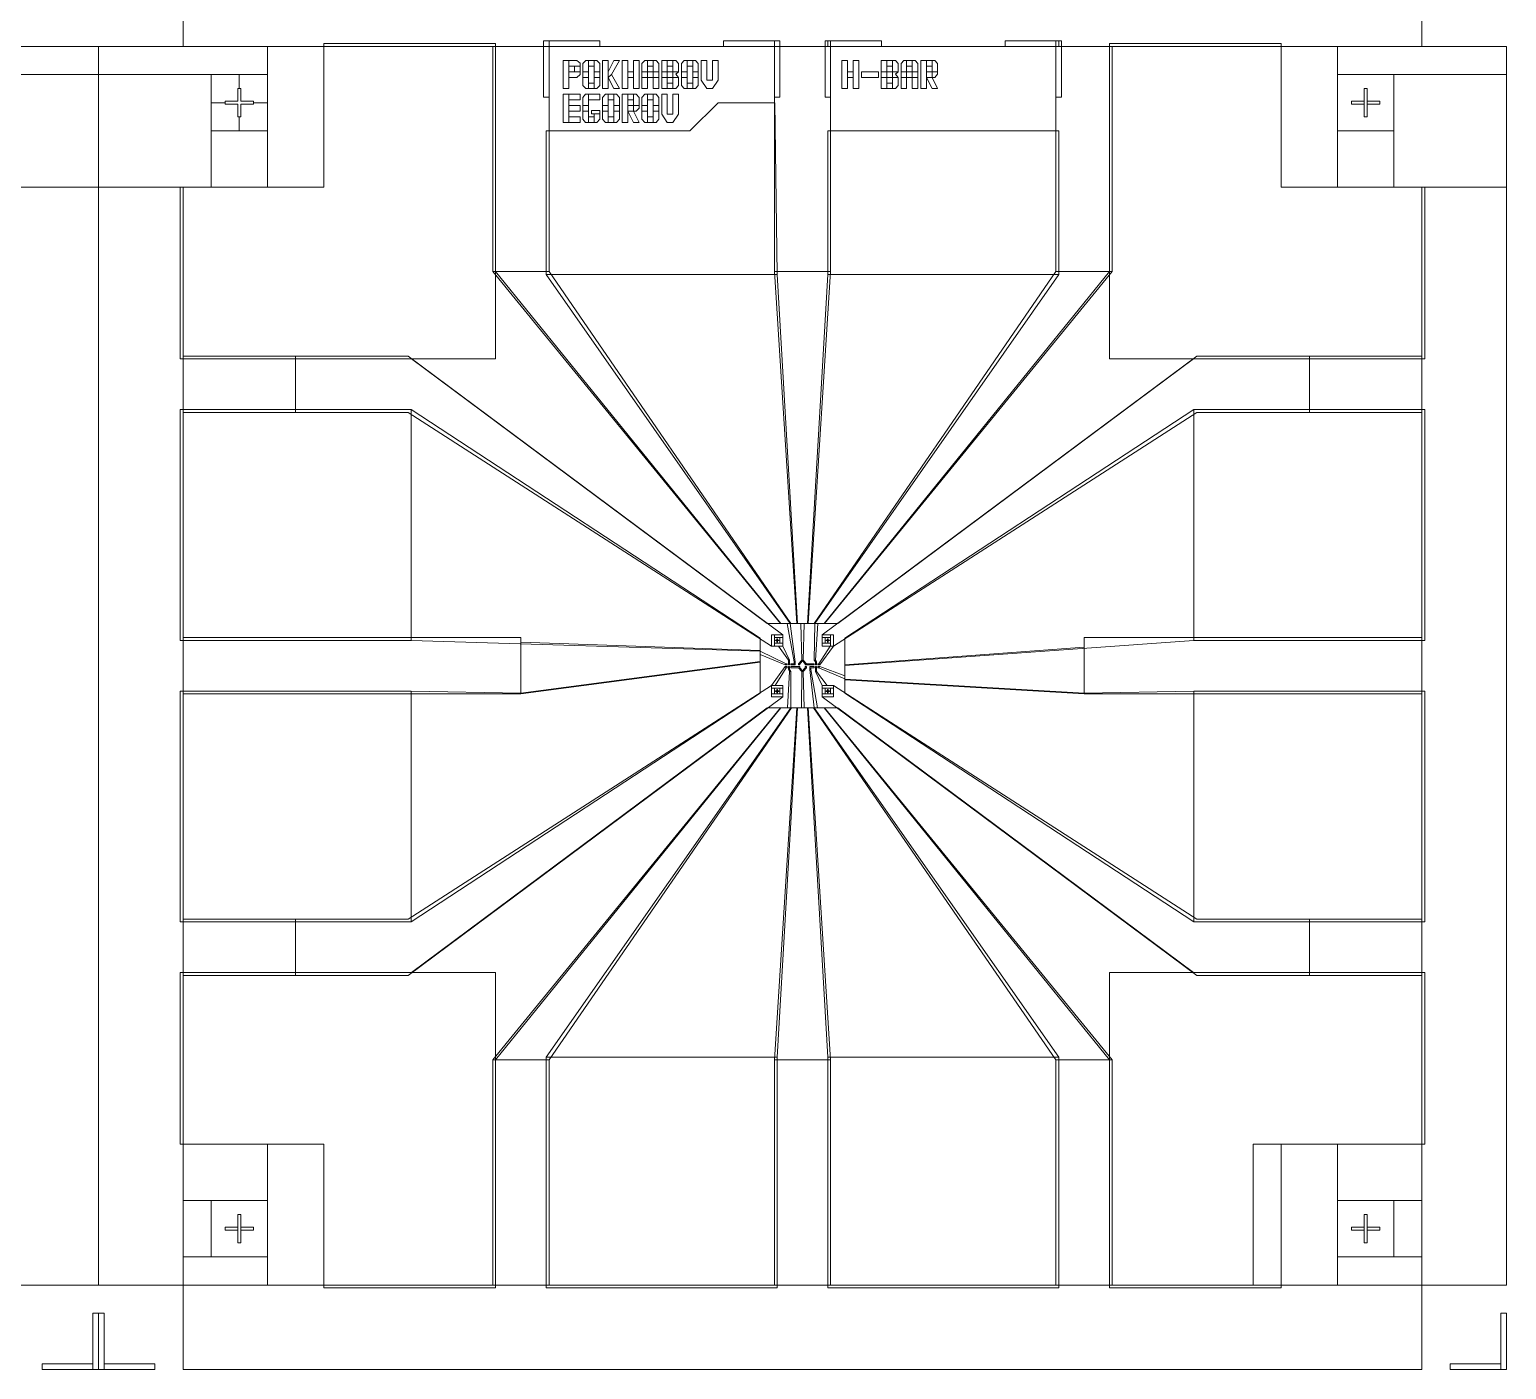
# Model space of a CAD drawing. Header units: millimetres. Extents: x -11355 to -1355, y 1102 to 18602.
# Drawn here: x -3978 to -1355, y 1102 to 3482 of the extents above; entities that cross this region are included whole.
import ezdxf

# ---------------------------------------------------------------- set-up
doc = ezdxf.new("R2010")
doc.units = ezdxf.units.MM
doc.header["$MEASUREMENT"] = 0
doc.layers.add('Etching', color=7, linetype='Continuous')
doc.layers.add('Ohmic', color=7, linetype='Continuous')
doc.layers.add('Mark', color=7, linetype='Continuous', plot=False)

msp = doc.modelspace()

# ---------------------------------------------------------------- linework, layer by layer
at = {"layer": 'Etching', "color": 242, "lineweight": 9}
for points in [[(-3705, 3451.5), (-1505, 3451.5), (-1505, 3601.5), (-3705, 3601.5), (-3705, 3451.5)], [(-4155, 3401.5), (-3855, 3401.5), (-3855, 3451.5), (-4155, 3451.5), (-4155, 3401.5)], [(-3855, 3401.5), (-3555, 3401.5), (-3555, 3451.5), (-3855, 3451.5), (-3855, 3401.5)], [(-3555, 3201.5), (-3455, 3201.5), (-3455, 3451.5), (-3555, 3451.5), (-3555, 3201.5)], [(-3155, 3051.5), (-3055, 3051.5), (-3055, 3451.5), (-3155, 3451.5), (-3155, 3051.5)], [(-2655, 3051.5), (-2555, 3051.5), (-2555, 3451.5), (-2655, 3451.5), (-2655, 3051.5)], [(-2155, 3051.5), (-2055, 3051.5), (-2055, 3451.5), (-2155, 3451.5), (-2155, 3051.5)], [(-1755, 3201.5), (-1655, 3201.5), (-1655, 3451.5), (-1755, 3451.5), (-1755, 3201.5)], [(-1655, 3401.5), (-1355, 3401.5), (-1355, 3451.5), (-1655, 3451.5), (-1655, 3401.5)], [(-4055, 3201.5), (-3855, 3201.5), (-3855, 3401.5), (-4055, 3401.5), (-4055, 3201.5)], [(-3855, 3201.5), (-3655, 3201.5), (-3655, 3401.5), (-3855, 3401.5), (-3855, 3201.5)], [(-1555, 3201.5), (-1355, 3201.5), (-1355, 3401.5), (-1555, 3401.5), (-1555, 3201.5)], [(-3655, 3201.5), (-3555, 3201.5), (-3555, 3301.5), (-3655, 3301.5), (-3655, 3201.5)], [(-1655, 3201.5), (-1555, 3201.5), (-1555, 3301.5), (-1655, 3301.5), (-1655, 3201.5)], [(-4005, 1251.5), (-3855, 1251.5), (-3855, 3201.5), (-4005, 3201.5), (-4005, 1251.5)], [(-3855, 1251.5), (-3705, 1251.5), (-3705, 3201.5), (-3855, 3201.5), (-3855, 1251.5)], [(-1505, 1251.5), (-1355, 1251.5), (-1355, 3201.5), (-1505, 3201.5), (-1505, 1251.5)], [(-2644.303, 2426.332), (-3155, 3051.5), (-3055, 3051.5), (-2625.63, 2426.5), (-2644.303, 2426.332)], [(-2614.921, 2426.501), (-2655, 3051.5), (-2555, 3051.5), (-2595.079, 2426.501), (-2614.921, 2426.501)], [(-2565.697, 2426.332), (-2055, 3051.5), (-2155, 3051.5), (-2584.37, 2426.5), (-2565.697, 2426.332)], [(-3705, 2801.5), (-3505, 2801.5), (-3505, 2901.5), (-3705, 2901.5), (-3705, 2801.5)], [(-3305, 2901.5), (-3505, 2901.5), (-3505, 2801.5), (-3305, 2801.5), (-2660, 2386.5), (-2660, 2406.5), (-2640, 2406.5), (-3305, 2901.5)], [(-1905, 2901.5), (-1705, 2901.5), (-1705, 2801.5), (-1905, 2801.5), (-2550, 2386.5), (-2550, 2406.5), (-2570, 2406.5), (-1905, 2901.5)], [(-1705, 2801.5), (-1505, 2801.5), (-1505, 2901.5), (-1705, 2901.5), (-1705, 2801.5)], [(-2632, 2426.442), (-2626.674, 2426.5), (-2618, 2358.5), (-2620, 2358.5), (-2632, 2426.442)], [(-2606, 2361.5), (-2604.001, 2361.5), (-2602, 2426.501), (-2608, 2426.501), (-2606, 2361.5)], [(-2578, 2426.442), (-2583.326, 2426.5), (-2584, 2361.5), (-2582, 2361.501), (-2578, 2426.442)], [(-3705, 2301.5), (-3105, 2301.5), (-3105, 2401.5), (-3705, 2401.5), (-3705, 2301.5)], [(-2680, 2378.487), (-2680, 2357.929), (-3105, 2301.5), (-3105, 2393.231), (-2680, 2378.487)], [(-2660, 2386.5), (-2655, 2386.5), (-2655, 2406.5), (-2660, 2406.5), (-2660, 2386.5)], [(-2655, 2401.5), (-2640, 2401.5), (-2640, 2406.5), (-2655, 2406.5), (-2655, 2401.5)], [(-2655, 2386.5), (-2640, 2386.5), (-2640, 2391.5), (-2655, 2391.5), (-2655, 2386.5)], [(-2640, 2386.5), (-2647.5, 2386.5), (-2630, 2361.465), (-2628, 2361.465), (-2640, 2386.5)], [(-2645, 2391.5), (-2640, 2391.5), (-2640, 2401.5), (-2645, 2401.5), (-2645, 2391.5)], [(-2555.888, 2386.5), (-2550, 2386.5), (-2574, 2353), (-2576, 2355), (-2555.888, 2386.5)], [(-2570, 2401.5), (-2555, 2401.5), (-2555, 2406.5), (-2570, 2406.5), (-2570, 2401.5)], [(-2570, 2391.5), (-2565, 2391.5), (-2565, 2401.5), (-2570, 2401.5), (-2570, 2391.5)], [(-2570, 2386.5), (-2555, 2386.5), (-2555, 2391.5), (-2570, 2391.5), (-2570, 2386.5)], [(-2555, 2386.5), (-2550, 2386.5), (-2550, 2406.5), (-2555, 2406.5), (-2555, 2386.5)], [(-2105, 2301.5), (-1505, 2301.5), (-1505, 2401.5), (-2105, 2401.5), (-2105, 2301.5)], [(-2680, 2371.654), (-2636, 2353), (-2634, 2354.999), (-2680.004, 2377.335), (-2680, 2371.654)], [(-2630, 2355), (-2628, 2355), (-2628, 2361.465), (-2630, 2361.465), (-2630, 2355)], [(-2612, 2354.999), (-2609.998, 2354.999), (-2604.001, 2361.5), (-2606, 2361.5), (-2612, 2354.999)], [(-2605.064, 2360.346), (-2600, 2354.999), (-2598, 2354.999), (-2604.001, 2361.5), (-2605.064, 2360.346)], [(-2582, 2361.5), (-2584, 2361.5), (-2582, 2358.5), (-2580, 2358.5), (-2582, 2361.5)], [(-2530.001, 2353), (-2530, 2326.681), (-2105, 2301.5), (-2105, 2384.19), (-2530.001, 2353)], [(-2653.704, 2316.5), (-2659.792, 2316.5), (-2636, 2350), (-2634, 2348), (-2653.704, 2316.5)], [(-2636, 2353), (-2632, 2353), (-2631.998, 2355), (-2634, 2354.999), (-2636, 2353)], [(-2634, 2348), (-2636, 2350), (-2632, 2350), (-2632.001, 2348), (-2634, 2348)], [(-2631.605, 2276.561), (-2625.63, 2276.5), (-2626, 2341.501), (-2628, 2341.5), (-2631.605, 2276.561)], [(-2628, 2355), (-2630, 2354.999), (-2630, 2353), (-2628, 2353), (-2628, 2355)], [(-2630, 2348), (-2628, 2348), (-2628, 2350), (-2630, 2350), (-2630, 2348)], [(-2630, 2344.5), (-2628, 2344.5), (-2628, 2348), (-2630, 2348), (-2630, 2344.5)], [(-2628, 2341.5), (-2626, 2341.5), (-2628, 2344.5), (-2630, 2344.5), (-2628, 2341.5)], [(-2626, 2354.999), (-2618, 2354.999), (-2618, 2353), (-2626, 2353), (-2626, 2354.999)], [(-2626, 2350), (-2609.998, 2350), (-2609.998, 2348), (-2626, 2348), (-2626, 2350)], [(-2620, 2355), (-2618, 2354.999), (-2618, 2358.5), (-2620, 2358.5), (-2620, 2355)], [(-2612, 2353), (-2609.998, 2353), (-2609.998, 2354.999), (-2612, 2354.999), (-2612, 2353)], [(-2612, 2348), (-2605.997, 2341.5), (-2604.933, 2342.655), (-2609.998, 2348), (-2612, 2348)], [(-2606, 2341.5), (-2604.001, 2341.5), (-2602.216, 2276.501), (-2607.009, 2276.501), (-2606, 2341.5)], [(-2605.997, 2341.5), (-2603.999, 2341.5), (-2598, 2348), (-2600, 2348), (-2605.997, 2341.5)], [(-2600, 2353), (-2584, 2353), (-2584, 2354.999), (-2600, 2354.999), (-2600, 2353)], [(-2600, 2350), (-2598, 2350), (-2598, 2348), (-2600, 2348), (-2600, 2350)], [(-2584, 2348), (-2592, 2348), (-2592, 2350), (-2584, 2350), (-2584, 2348)], [(-2592, 2344.5), (-2590, 2344.5), (-2590, 2348), (-2592, 2348), (-2592, 2344.5)], [(-2578.249, 2276.561), (-2584.37, 2276.5), (-2592, 2344.5), (-2590, 2344.5), (-2578.249, 2276.561)], [(-2580, 2358.5), (-2582, 2358.5), (-2582, 2354.999), (-2580, 2354.999), (-2580, 2358.5)], [(-2580, 2354.999), (-2582, 2354.999), (-2582, 2353.001), (-2580, 2352.953), (-2580, 2354.999)], [(-2582, 2341.5), (-2580, 2341.5), (-2580, 2350.06), (-2582, 2350.06), (-2582, 2341.5)], [(-2570, 2316.5), (-2560.988, 2316.5), (-2580, 2341.5), (-2582, 2341.5), (-2570, 2316.5)], [(-2574, 2353), (-2578, 2353), (-2578, 2355), (-2576, 2355), (-2574, 2353)], [(-2576, 2348), (-2578, 2348), (-2578, 2350), (-2574, 2350), (-2576, 2348)], [(-2530.011, 2328.28), (-2576, 2348), (-2574, 2350), (-2530.011, 2333.331), (-2530.011, 2328.28)], [(-3305, 1801.5), (-3505, 1801.5), (-3505, 1901.5), (-3305, 1901.5), (-2660, 2316.5), (-2660, 2296.5), (-2640, 2296.5), (-3305, 1801.5)], [(-2660, 2311.5), (-2640, 2311.5), (-2640, 2316.5), (-2660, 2316.5), (-2660, 2311.5)], [(-2660, 2301.5), (-2655, 2301.5), (-2655, 2311.5), (-2660, 2311.5), (-2660, 2301.5)], [(-2645, 2301.5), (-2640, 2301.5), (-2640, 2311.5), (-2645, 2311.5), (-2645, 2301.5)], [(-2570, 2311.5), (-2550, 2311.5), (-2550, 2316.5), (-2570, 2316.5), (-2570, 2311.5)], [(-1905, 1801.5), (-1705, 1801.5), (-1705, 1901.5), (-1905, 1901.5), (-2550, 2316.5), (-2550, 2296.5), (-2570, 2296.5), (-1905, 1801.5)], [(-2570, 2301.5), (-2565, 2301.5), (-2565, 2311.5), (-2570, 2311.5), (-2570, 2301.5)], [(-2555, 2301.5), (-2550, 2301.5), (-2550, 2311.5), (-2555, 2311.5), (-2555, 2301.5)], [(-2660, 2296.5), (-2640, 2296.5), (-2640, 2301.5), (-2660, 2301.5), (-2660, 2296.5)], [(-2570, 2296.5), (-2550, 2296.5), (-2550, 2301.5), (-2570, 2301.5), (-2570, 2296.5)], [(-2644.303, 2276.668), (-3155, 1651.5), (-3055, 1651.5), (-2624.63, 2276.5), (-2644.303, 2276.668)], [(-2615, 2276.5), (-2655, 1651.5), (-2555, 1651.5), (-2595, 2276.501), (-2615, 2276.5)], [(-2565.697, 2276.668), (-2055, 1651.5), (-2155, 1651.5), (-2585.37, 2276.5), (-2565.697, 2276.668)], [(-3705, 1801.5), (-3505, 1801.5), (-3505, 1901.5), (-3705, 1901.5), (-3705, 1801.5)], [(-1705, 1801.5), (-1505, 1801.5), (-1505, 1901.5), (-1705, 1901.5), (-1705, 1801.5)], [(-3155, 1251.5), (-3055, 1251.5), (-3055, 1651.5), (-3155, 1651.5), (-3155, 1251.5)], [(-2655, 1251.5), (-2555, 1251.5), (-2555, 1651.5), (-2655, 1651.5), (-2655, 1251.5)], [(-2155, 1251.5), (-2055, 1251.5), (-2055, 1651.5), (-2155, 1651.5), (-2155, 1251.5)], [(-3705, 1401.5), (-3555, 1401.5), (-3555, 1501.5), (-3705, 1501.5), (-3705, 1401.5)], [(-3555, 1251.5), (-3455, 1251.5), (-3455, 1501.5), (-3555, 1501.5), (-3555, 1251.5)], [(-1805, 1251.5), (-1655, 1251.5), (-1655, 1501.5), (-1805, 1501.5), (-1805, 1251.5)], [(-1655, 1401.5), (-1505, 1401.5), (-1505, 1501.5), (-1655, 1501.5), (-1655, 1401.5)], [(-3705, 1301.5), (-3655, 1301.5), (-3655, 1401.5), (-3705, 1401.5), (-3705, 1301.5)], [(-1555, 1301.5), (-1505, 1301.5), (-1505, 1401.5), (-1555, 1401.5), (-1555, 1301.5)], [(-3705, 1251.5), (-3555, 1251.5), (-3555, 1301.5), (-3705, 1301.5), (-3705, 1251.5)], [(-1655, 1251.5), (-1505, 1251.5), (-1505, 1301.5), (-1655, 1301.5), (-1655, 1251.5)], [(-3705, 1101.5), (-1505, 1101.5), (-1505, 1251.5), (-3705, 1251.5), (-3705, 1101.5)]]:
    msp.add_lwpolyline(points, dxfattribs=at)
at = {"layer": 'Mark', "color": 250, "lineweight": 9}
for points in [[(-3655, 3401.5), (-3605, 3401.5), (-3605, 3376.5), (-3607.5, 3376.5), (-3607.5, 3354), (-3630, 3354), (-3630, 3351.5), (-3655, 3351.5), (-3655, 3401.5)], [(-3555, 3401.5), (-3605, 3401.5), (-3605, 3376.5), (-3602.5, 3376.5), (-3602.5, 3354), (-3580, 3354), (-3580, 3351.5), (-3555, 3351.5), (-3555, 3401.5)], [(-3655, 3301.5), (-3605, 3301.5), (-3605, 3326.5), (-3607.5, 3326.5), (-3607.5, 3349), (-3630, 3349), (-3630, 3351.5), (-3655, 3351.5), (-3655, 3301.5)], [(-3555, 3301.5), (-3605, 3301.5), (-3605, 3326.5), (-3602.5, 3326.5), (-3602.5, 3349), (-3580, 3349), (-3580, 3351.5), (-3555, 3351.5), (-3555, 3301.5)]]:
    msp.add_lwpolyline(points, dxfattribs=at)
at = {"layer": 'Ohmic', "color": 114, "lineweight": 9}
for points in [[(-3710, 2896.5), (-3150, 2896.5), (-3150, 3456.5), (-3455, 3456.5), (-3455, 3201.5), (-3710, 3201.5), (-3710, 2896.5)], [(-3065, 3361.5), (-3055, 3361.5), (-3055, 3461.5), (-3065, 3461.5), (-3065, 3361.5)], [(-2965, 3451.5), (-2965, 3461.5), (-3055, 3461.5), (-3055, 3451.5), (-2965, 3451.5)], [(-2745, 3451.5), (-2745, 3461.5), (-2655, 3461.5), (-2655, 3451.5), (-2745, 3451.5)], [(-2655, 3361.5), (-2645, 3361.5), (-2645, 3461.5), (-2655, 3461.5), (-2655, 3361.5)], [(-2565, 3361.5), (-2555, 3361.5), (-2555, 3461.5), (-2565, 3461.5), (-2565, 3361.5)], [(-2465, 3451.5), (-2465, 3461.5), (-2560, 3461.5), (-2560, 3451.5), (-2465, 3451.5)], [(-2245, 3451.5), (-2245, 3461.5), (-2150, 3461.5), (-2150, 3451.5), (-2245, 3451.5)], [(-2155, 3361.5), (-2145, 3361.5), (-2145, 3461.5), (-2155, 3461.5), (-2155, 3361.5)], [(-1500, 2896.5), (-2060, 2896.5), (-2060, 3456.5), (-1755, 3456.5), (-1755, 3201.5), (-1500, 3201.5), (-1500, 2896.5)], [(-3030, 3376.484), (-3020, 3376.484), (-3020, 3426.484), (-3030, 3426.484), (-3030, 3376.484)], [(-3020, 3426.484), (-3020, 3416.484), (-3000, 3416.484), (-3000, 3421.468), (-3005.597, 3426.484), (-3020, 3426.484)], [(-3010, 3406.484), (-3010, 3416.484), (-3000, 3416.484), (-3000, 3406.484), (-3010, 3406.484)], [(-2995, 3406.5), (-2985, 3406.5), (-2985, 3426.5), (-2989.984, 3426.5), (-2995, 3420.903), (-2995, 3406.5)], [(-2985, 3416.5), (-2975, 3416.5), (-2975, 3426.5), (-2985, 3426.5), (-2985, 3416.5)], [(-2965, 3406.5), (-2975, 3406.5), (-2975, 3426.5), (-2970.016, 3426.5), (-2965, 3420.903), (-2965, 3406.5)], [(-2960, 3376.484), (-2950, 3376.484), (-2950, 3426.484), (-2960, 3426.484), (-2960, 3376.484)], [(-2950, 3406.484), (-2940, 3426.484), (-2930, 3426.484), (-2944.433, 3401.484), (-2950, 3396.484), (-2950, 3406.484)], [(-2925, 3376.484), (-2915, 3376.484), (-2915, 3426.484), (-2925, 3426.484), (-2925, 3376.484)], [(-2905, 3376.484), (-2895, 3376.484), (-2895, 3426.484), (-2905, 3426.484), (-2905, 3376.484)], [(-2890, 3406.484), (-2880, 3406.484), (-2880, 3426.484), (-2884.984, 3426.484), (-2890, 3420.887), (-2890, 3406.484)], [(-2880, 3416.484), (-2870, 3416.484), (-2870, 3426.484), (-2880, 3426.484), (-2880, 3416.484)], [(-2860, 3406.484), (-2870, 3406.484), (-2870, 3426.484), (-2865.016, 3426.484), (-2860, 3420.887), (-2860, 3406.484)], [(-2855, 3406.484), (-2845, 3406.484), (-2845, 3426.484), (-2855, 3426.484), (-2855, 3406.484)], [(-2845, 3416.484), (-2835, 3416.484), (-2835, 3426.484), (-2845, 3426.484), (-2845, 3416.484)], [(-2825, 3406.484), (-2835, 3406.484), (-2835, 3426.484), (-2830.016, 3426.484), (-2825, 3420.887), (-2825, 3406.484)], [(-2820, 3406.484), (-2810, 3406.484), (-2810, 3426.484), (-2814.984, 3426.484), (-2820, 3420.887), (-2820, 3406.484)], [(-2810, 3416.484), (-2800, 3416.484), (-2800, 3426.484), (-2810, 3426.484), (-2810, 3416.484)], [(-2790, 3406.484), (-2800, 3406.484), (-2800, 3426.484), (-2795.016, 3426.484), (-2790, 3420.887), (-2790, 3406.484)], [(-2765, 3376.484), (-2775, 3376.484), (-2785, 3391.389), (-2785, 3426.484), (-2775, 3426.484), (-2775, 3391.389), (-2765, 3391.389), (-2765, 3426.484), (-2755, 3426.484), (-2755, 3391.389), (-2765, 3376.484)], [(-2535, 3376.484), (-2525, 3376.484), (-2525, 3426.484), (-2535, 3426.484), (-2535, 3376.484)], [(-2515, 3376.484), (-2505, 3376.484), (-2505, 3426.484), (-2515, 3426.484), (-2515, 3376.484)], [(-2465.032, 3406.484), (-2455.032, 3406.484), (-2455.032, 3426.484), (-2465.032, 3426.484), (-2465.032, 3406.484)], [(-2455.032, 3416.484), (-2445.032, 3416.484), (-2445.032, 3426.484), (-2455.032, 3426.484), (-2455.032, 3416.484)], [(-2435.032, 3406.484), (-2445.032, 3406.484), (-2445.032, 3426.484), (-2440.048, 3426.484), (-2435.032, 3420.887), (-2435.032, 3406.484)], [(-2430.038, 3406.484), (-2420.038, 3406.484), (-2420.038, 3426.484), (-2425.022, 3426.484), (-2430.038, 3420.887), (-2430.038, 3406.484)], [(-2420.038, 3416.484), (-2410.038, 3416.484), (-2410.038, 3426.484), (-2420.038, 3426.484), (-2420.038, 3416.484)], [(-2400.038, 3406.484), (-2410.038, 3406.484), (-2410.038, 3426.484), (-2405.054, 3426.484), (-2400.038, 3420.887), (-2400.038, 3406.484)], [(-2395.038, 3376.484), (-2385.038, 3376.484), (-2385.038, 3426.484), (-2395.038, 3426.484), (-2395.038, 3376.484)], [(-2385.038, 3426.484), (-2375.038, 3426.484), (-2375.038, 3416.484), (-2385.038, 3416.484), (-2385.038, 3426.484)], [(-2365.038, 3406.484), (-2375.038, 3406.484), (-2375.038, 3426.484), (-2370.054, 3426.484), (-2365.038, 3420.887), (-2365.038, 3406.484)], [(-3020, 3396.484), (-3020, 3406.484), (-3000, 3406.484), (-3000, 3401.5), (-3005.597, 3396.484), (-3020, 3396.484)], [(-2995, 3396.5), (-2985, 3396.5), (-2985, 3406.5), (-2995, 3406.5), (-2995, 3396.5)], [(-2995, 3396.5), (-2985, 3396.5), (-2985, 3376.5), (-2989.984, 3376.5), (-2995, 3382.097), (-2995, 3396.5)], [(-2985, 3376.5), (-2975, 3376.5), (-2975, 3386.5), (-2985, 3386.5), (-2985, 3376.5)], [(-2975, 3396.5), (-2965, 3396.5), (-2965, 3406.5), (-2975, 3406.5), (-2975, 3396.5)], [(-2965, 3396.5), (-2975, 3396.5), (-2975, 3376.5), (-2970.016, 3376.5), (-2965, 3382.097), (-2965, 3396.5)], [(-2950, 3396.484), (-2940, 3376.484), (-2930, 3376.484), (-2944.433, 3401.484), (-2950, 3396.484)], [(-2915, 3396.484), (-2905, 3396.484), (-2905, 3406.484), (-2915, 3406.484), (-2915, 3396.484)], [(-2890, 3396.484), (-2880, 3396.484), (-2880, 3406.484), (-2890, 3406.484), (-2890, 3396.484)], [(-2890, 3396.484), (-2880, 3396.484), (-2880, 3376.484), (-2890, 3376.484), (-2890, 3396.484)], [(-2880, 3396.484), (-2870, 3396.484), (-2870, 3406.484), (-2880, 3406.484), (-2880, 3396.484)], [(-2870, 3396.484), (-2860, 3396.484), (-2860, 3406.484), (-2870, 3406.484), (-2870, 3396.484)], [(-2860, 3396.484), (-2870, 3396.484), (-2870, 3376.484), (-2860, 3376.484), (-2860, 3396.484)], [(-2855, 3396.484), (-2845, 3396.484), (-2845, 3406.484), (-2855, 3406.484), (-2855, 3396.484)], [(-2855, 3396.484), (-2845, 3396.484), (-2845, 3376.484), (-2855, 3376.484), (-2855, 3396.484)], [(-2845, 3396.484), (-2835, 3396.484), (-2835, 3406.484), (-2845, 3406.484), (-2845, 3396.484)], [(-2845, 3376.484), (-2835, 3376.484), (-2835, 3386.484), (-2845, 3386.484), (-2845, 3376.484)], [(-2835, 3406.484), (-2825, 3406.484), (-2830, 3402.19), (-2825, 3396.484), (-2835, 3396.484), (-2835, 3406.484)], [(-2825, 3396.484), (-2835, 3396.484), (-2835, 3376.484), (-2830.016, 3376.484), (-2825, 3382.081), (-2825, 3396.484)], [(-2820, 3396.484), (-2810, 3396.484), (-2810, 3406.484), (-2820, 3406.484), (-2820, 3396.484)], [(-2820, 3396.484), (-2810, 3396.484), (-2810, 3376.484), (-2814.984, 3376.484), (-2820, 3382.081), (-2820, 3396.484)], [(-2810, 3376.484), (-2800, 3376.484), (-2800, 3386.484), (-2810, 3386.484), (-2810, 3376.484)], [(-2800, 3396.484), (-2790, 3396.484), (-2790, 3406.484), (-2800, 3406.484), (-2800, 3396.484)], [(-2790, 3396.484), (-2800, 3396.484), (-2800, 3376.484), (-2795.016, 3376.484), (-2790, 3382.081), (-2790, 3396.484)], [(-2525, 3396.484), (-2515, 3396.484), (-2515, 3406.484), (-2525, 3406.484), (-2525, 3396.484)], [(-2500.038, 3406.483), (-2470.049, 3406.483), (-2470.049, 3396.484), (-2500.038, 3396.483), (-2500.038, 3406.483)], [(-2465.032, 3396.484), (-2455.032, 3396.484), (-2455.032, 3406.484), (-2465.032, 3406.484), (-2465.032, 3396.484)], [(-2465.032, 3396.484), (-2455.032, 3396.484), (-2455.032, 3376.484), (-2465.032, 3376.484), (-2465.032, 3396.484)], [(-2455.032, 3396.484), (-2445.032, 3396.484), (-2445.032, 3406.484), (-2455.032, 3406.484), (-2455.032, 3396.484)], [(-2455.032, 3376.484), (-2445.032, 3376.484), (-2445.032, 3386.484), (-2455.032, 3386.484), (-2455.032, 3376.484)], [(-2445.032, 3406.484), (-2435.032, 3406.484), (-2440.032, 3402.19), (-2435.032, 3396.484), (-2445.032, 3396.484), (-2445.032, 3406.484)], [(-2435.032, 3396.484), (-2445.032, 3396.484), (-2445.032, 3376.484), (-2440.048, 3376.484), (-2435.032, 3382.081), (-2435.032, 3396.484)], [(-2430.038, 3396.484), (-2420.038, 3396.484), (-2420.038, 3406.484), (-2430.038, 3406.484), (-2430.038, 3396.484)], [(-2430.038, 3396.484), (-2420.038, 3396.484), (-2420.038, 3376.484), (-2430.038, 3376.484), (-2430.038, 3396.484)], [(-2420.038, 3396.484), (-2410.038, 3396.484), (-2410.038, 3406.484), (-2420.038, 3406.484), (-2420.038, 3396.484)], [(-2410.038, 3396.484), (-2400.038, 3396.484), (-2400.038, 3406.484), (-2410.038, 3406.484), (-2410.038, 3396.484)], [(-2400.038, 3396.484), (-2410.038, 3396.484), (-2410.038, 3376.484), (-2400.038, 3376.484), (-2400.038, 3396.484)], [(-2385.038, 3406.484), (-2375.038, 3406.484), (-2375.038, 3396.484), (-2385.038, 3396.484), (-2385.038, 3406.484)], [(-2385.038, 3396.484), (-2375.038, 3376.484), (-2365.05, 3376.54), (-2375.038, 3396.484), (-2385.038, 3396.484)], [(-2365.063, 3406.52), (-2375.038, 3406.484), (-2375.038, 3396.484), (-2370.054, 3396.484), (-2365.038, 3402.081), (-2365.063, 3406.52)], [(-3030, 3316.484), (-3020, 3316.484), (-3020, 3366.484), (-3030, 3366.484), (-3030, 3316.484)], [(-3020, 3356.484), (-3000, 3356.484), (-3000, 3366.484), (-3020, 3366.484), (-3020, 3356.484)], [(-2995.038, 3346.484), (-2985.038, 3346.484), (-2985.038, 3366.484), (-2990.022, 3366.484), (-2995.038, 3360.887), (-2995.038, 3346.484)], [(-2985.038, 3356.484), (-2965.038, 3356.484), (-2965.038, 3366.484), (-2985.038, 3366.484), (-2985.038, 3356.484)], [(-2960.032, 3346.484), (-2950.032, 3346.484), (-2950.032, 3366.484), (-2955.016, 3366.484), (-2960.032, 3360.887), (-2960.032, 3346.484)], [(-2950.032, 3356.484), (-2940.032, 3356.484), (-2940.032, 3366.484), (-2950.032, 3366.484), (-2950.032, 3356.484)], [(-2930.032, 3346.484), (-2940.032, 3346.484), (-2940.032, 3366.484), (-2935.048, 3366.484), (-2930.032, 3360.887), (-2930.032, 3346.484)], [(-2925.038, 3316.484), (-2915.038, 3316.484), (-2915.038, 3366.484), (-2925.038, 3366.484), (-2925.038, 3316.484)], [(-2915.038, 3366.484), (-2905.038, 3366.484), (-2905.038, 3356.484), (-2915.038, 3356.484), (-2915.038, 3366.484)], [(-2895.038, 3346.484), (-2905.038, 3346.484), (-2905.038, 3366.484), (-2900.054, 3366.484), (-2895.038, 3360.887), (-2895.038, 3346.484)], [(-2890.038, 3346.484), (-2880.038, 3346.484), (-2880.038, 3366.484), (-2885.022, 3366.484), (-2890.038, 3360.887), (-2890.038, 3346.484)], [(-2880.038, 3356.484), (-2870.038, 3356.484), (-2870.038, 3366.484), (-2880.038, 3366.484), (-2880.038, 3356.484)], [(-2860.038, 3346.484), (-2870.038, 3346.484), (-2870.038, 3366.484), (-2865.054, 3366.484), (-2860.038, 3360.887), (-2860.038, 3346.484)], [(-2835.038, 3316.484), (-2845.038, 3316.484), (-2855.038, 3331.389), (-2855.038, 3366.484), (-2845.038, 3366.484), (-2845.038, 3331.389), (-2835.038, 3331.389), (-2835.038, 3366.484), (-2825.038, 3366.484), (-2825.038, 3331.389), (-2835.038, 3316.484)], [(-1607.5, 3326.5), (-1602.5, 3326.5), (-1602.5, 3376.5), (-1607.5, 3376.5), (-1607.5, 3326.5)], [(-3060, 3046.5), (-2650, 3046.5), (-2654, 3351.5), (-2755, 3351.5), (-2805, 3301.5), (-3060, 3301.5), (-3060, 3046.5)], [(-3020, 3336.484), (-3000, 3336.484), (-3000, 3346.484), (-3020, 3346.484), (-3020, 3336.484)], [(-2995.038, 3336.484), (-2985.038, 3336.484), (-2985.038, 3346.484), (-2995.038, 3346.484), (-2995.038, 3336.484)], [(-2995.038, 3336.484), (-2985.038, 3336.484), (-2985.038, 3316.484), (-2990.022, 3316.484), (-2995.038, 3322.081), (-2995.038, 3336.484)], [(-2965.05, 3337.766), (-2965.056, 3331.613), (-2979.677, 3331.673), (-2979.677, 3337.766), (-2975.038, 3337.766), (-2965.05, 3337.766)], [(-2965.056, 3331.613), (-2975.038, 3331.674), (-2975.038, 3316.484), (-2970.054, 3316.484), (-2965.038, 3322.081), (-2965.056, 3331.613)], [(-2960.032, 3336.484), (-2950.032, 3336.484), (-2950.032, 3346.484), (-2960.032, 3346.484), (-2960.032, 3336.484)], [(-2960.032, 3336.484), (-2950.032, 3336.484), (-2950.032, 3316.484), (-2955.016, 3316.484), (-2960.032, 3322.081), (-2960.032, 3336.484)], [(-2940.032, 3336.484), (-2930.032, 3336.484), (-2930.032, 3346.484), (-2940.032, 3346.484), (-2940.032, 3336.484)], [(-2930.032, 3336.484), (-2940.032, 3336.484), (-2940.032, 3316.484), (-2935.048, 3316.484), (-2930.032, 3322.081), (-2930.032, 3336.484)], [(-2915.038, 3346.484), (-2905.038, 3346.484), (-2905.038, 3336.484), (-2915.038, 3336.484), (-2915.038, 3346.484)], [(-2915.038, 3336.484), (-2905.038, 3316.484), (-2895.05, 3316.54), (-2905.038, 3336.484), (-2915.038, 3336.484)], [(-2895.063, 3346.52), (-2905.038, 3346.484), (-2905.038, 3336.484), (-2900.054, 3336.484), (-2895.038, 3342.081), (-2895.063, 3346.52)], [(-2890.038, 3336.484), (-2880.038, 3336.484), (-2880.038, 3346.484), (-2890.038, 3346.484), (-2890.038, 3336.484)], [(-2890.038, 3336.484), (-2880.038, 3336.484), (-2880.038, 3316.484), (-2885.022, 3316.484), (-2890.038, 3322.081), (-2890.038, 3336.484)], [(-2870.038, 3336.484), (-2860.038, 3336.484), (-2860.038, 3346.484), (-2870.038, 3346.484), (-2870.038, 3336.484)], [(-2860.038, 3336.484), (-2870.038, 3336.484), (-2870.038, 3316.484), (-2865.054, 3316.484), (-2860.038, 3322.081), (-2860.038, 3336.484)], [(-1630, 3354), (-1630, 3349), (-1607.5, 3349), (-1607.5, 3354), (-1630, 3354)], [(-1580, 3354), (-1580, 3349), (-1602.5, 3349), (-1602.5, 3354), (-1580, 3354)], [(-3020, 3316.484), (-3000, 3316.484), (-3000, 3326.484), (-3020, 3326.484), (-3020, 3316.484)], [(-2985.038, 3326.484), (-2975.038, 3326.484), (-2975.038, 3316.484), (-2985.038, 3316.484), (-2985.038, 3326.484)], [(-2950.032, 3316.484), (-2940.032, 3316.484), (-2940.032, 3326.484), (-2950.032, 3326.484), (-2950.032, 3316.484)], [(-2880.038, 3316.484), (-2870.038, 3316.484), (-2870.038, 3326.484), (-2880.038, 3326.484), (-2880.038, 3316.484)], [(-2560, 3046.5), (-2150, 3046.5), (-2150, 3301.5), (-2560, 3301.5), (-2560, 3046.5)], [(-3299.282, 2896.5), (-3150, 2896.5), (-3150, 3051.496), (-2643.303, 2426.332), (-2667.855, 2426.332), (-3299.282, 2896.5)], [(-2626.676, 2426.5), (-3060, 3046.5), (-2650, 3046.5), (-2613.921, 2426.501), (-2626.676, 2426.5)], [(-2583.324, 2426.5), (-2150, 3046.5), (-2560, 3046.5), (-2596.079, 2426.501), (-2583.324, 2426.5)], [(-1910.718, 2896.5), (-2060, 2896.5), (-2060, 3051.496), (-2566.697, 2426.332), (-2542.145, 2426.332), (-1910.718, 2896.5)], [(-3710, 2396.5), (-3300, 2396.5), (-3300, 2806.5), (-3710, 2806.5), (-3710, 2396.5)], [(-3300, 2396.5), (-3300, 2806.5), (-2680, 2400.368), (-2680, 2377.487), (-3300, 2396.5)], [(-1910, 2396.5), (-1910, 2806.5), (-2530, 2400.368), (-2530, 2352.179), (-1910, 2396.5)], [(-1910, 2396.5), (-1500, 2396.5), (-1500, 2806.5), (-1910, 2806.5), (-1910, 2396.5)], [(-2653, 2396), (-2653, 2397), (-2650.5, 2397), (-2650.5, 2396), (-2653, 2396)], [(-2650.5, 2393.5), (-2649.5, 2393.5), (-2649.5, 2399.5), (-2650.5, 2399.5), (-2650.5, 2393.5)], [(-2649.5, 2396), (-2649.5, 2397), (-2647, 2397), (-2647, 2396), (-2649.5, 2396)], [(-2560.5, 2396), (-2560.5, 2397), (-2563, 2397), (-2563, 2396), (-2560.5, 2396)], [(-2560.5, 2393.5), (-2559.5, 2393.5), (-2559.5, 2399.5), (-2560.5, 2399.5), (-2560.5, 2393.5)], [(-2557, 2396), (-2557, 2397), (-2559.5, 2397), (-2559.5, 2396), (-2557, 2396)], [(-3300, 1896.5), (-3300, 2068.954), (-3300, 2306.5), (-3105, 2302.5), (-2680, 2358.929), (-2680, 2302.668), (-3300, 1896.5)], [(-2650.5, 2303.5), (-2649.5, 2303.5), (-2649.5, 2309.5), (-2650.5, 2309.5), (-2650.5, 2303.5)], [(-2560.5, 2303.5), (-2559.5, 2303.5), (-2559.5, 2309.5), (-2560.5, 2309.5), (-2560.5, 2303.5)], [(-1910, 1896.5), (-1910, 2068.954), (-1910, 2306.5), (-2105, 2302.5), (-2530, 2327.861), (-2530, 2302.668), (-1910, 1896.5)], [(-3710, 1896.5), (-3300, 1896.5), (-3300, 2306.5), (-3710, 2306.5), (-3710, 1896.5)], [(-2653, 2306), (-2653, 2307), (-2650.5, 2307), (-2650.5, 2306), (-2653, 2306)], [(-2649.5, 2306), (-2649.5, 2307), (-2647, 2307), (-2647, 2306), (-2649.5, 2306)], [(-2560.5, 2306), (-2560.5, 2307), (-2563, 2307), (-2563, 2306), (-2560.5, 2306)], [(-2557, 2306), (-2557, 2307), (-2559.5, 2307), (-2559.5, 2306), (-2557, 2306)], [(-1910, 1896.5), (-1500, 1896.5), (-1500, 2306.5), (-1910, 2306.5), (-1910, 1896.5)], [(-3299.282, 1806.5), (-3150, 1806.5), (-3150, 1651.504), (-2643.303, 2276.668), (-2667.855, 2276.668), (-3299.282, 1806.5)], [(-2650, 1656.5), (-3060, 1656.5), (-2625.63, 2276.5), (-2614, 2276.5), (-2650, 1656.5)], [(-2560, 1656.5), (-2150, 1656.5), (-2584.37, 2276.5), (-2596, 2276.5), (-2560, 1656.5)], [(-1910.718, 1806.5), (-2060, 1806.5), (-2060, 1651.504), (-2566.697, 2276.668), (-2542.145, 2276.668), (-1910.718, 1806.5)], [(-3710, 1806.5), (-3150, 1806.5), (-3150, 1246.5), (-3455, 1246.5), (-3455, 1501.5), (-3710, 1501.5), (-3710, 1806.5)], [(-1500, 1806.5), (-2060, 1806.5), (-2060, 1246.5), (-1755, 1246.5), (-1755, 1501.5), (-1500, 1501.5), (-1500, 1806.5)], [(-3060, 1246.5), (-2650, 1246.5), (-2650, 1656.5), (-3060, 1656.5), (-3060, 1246.5)], [(-2560, 1246.5), (-2150, 1246.5), (-2150, 1656.5), (-2560, 1656.5), (-2560, 1246.5)], [(-3607.5, 1326.5), (-3602.5, 1326.5), (-3602.5, 1376.5), (-3607.5, 1376.5), (-3607.5, 1326.5)], [(-1607.5, 1326.5), (-1602.5, 1326.5), (-1602.5, 1376.5), (-1607.5, 1376.5), (-1607.5, 1326.5)], [(-3630, 1354), (-3630, 1349), (-3607.5, 1349), (-3607.5, 1354), (-3630, 1354)], [(-3580, 1354), (-3580, 1349), (-3602.5, 1349), (-3602.5, 1354), (-3580, 1354)], [(-1630, 1354), (-1630, 1349), (-1607.5, 1349), (-1607.5, 1354), (-1630, 1354)], [(-1580, 1354), (-1580, 1349), (-1602.5, 1349), (-1602.5, 1354), (-1580, 1354)], [(-3865, 1101.5), (-3855, 1101.5), (-3855, 1201.5), (-3865, 1201.5), (-3865, 1101.5)], [(-3855, 1101.5), (-3845, 1101.5), (-3845, 1201.5), (-3855, 1201.5), (-3855, 1101.5)], [(-1365, 1101.5), (-1355, 1101.5), (-1355, 1201.5), (-1365, 1201.5), (-1365, 1101.5)], [(-3955, 1111.5), (-3955, 1101.5), (-3865, 1101.5), (-3865, 1111.5), (-3955, 1111.5)], [(-3755, 1111.5), (-3755, 1101.5), (-3845, 1101.5), (-3845, 1111.5), (-3755, 1111.5)], [(-1455, 1111.5), (-1455, 1101.5), (-1365, 1101.5), (-1365, 1111.5), (-1455, 1111.5)]]:
    msp.add_lwpolyline(points, dxfattribs=at)

doc.saveas('drawing.dxf')
